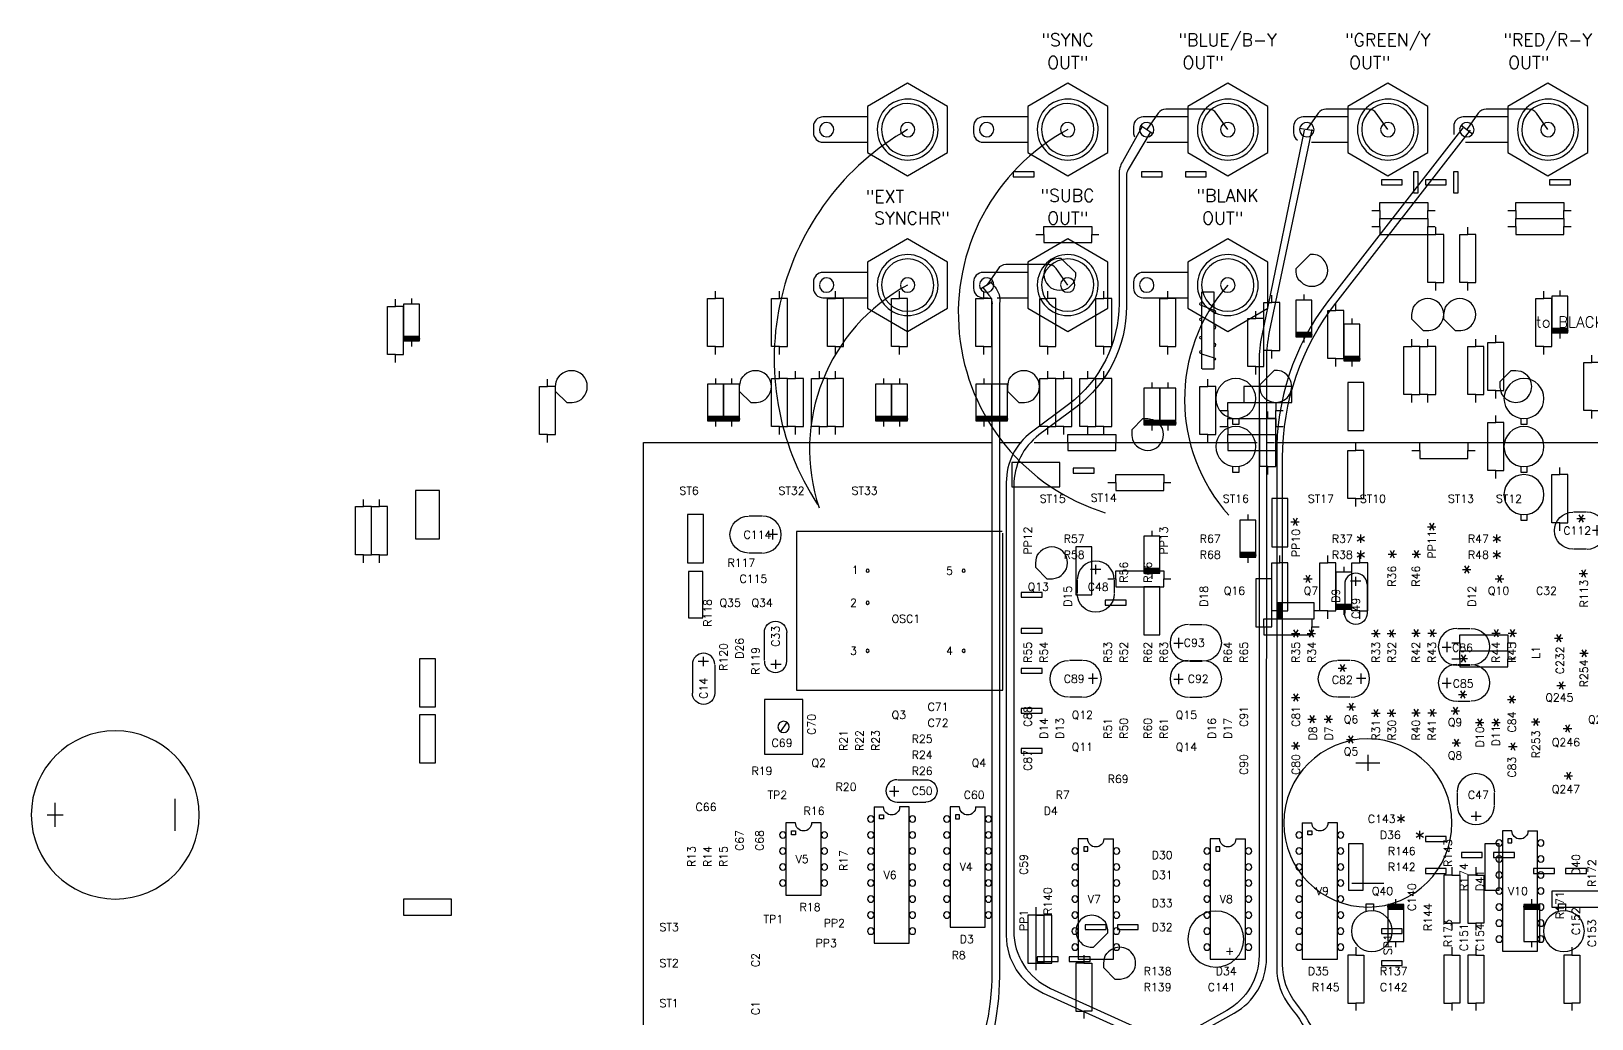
# Model space of a CAD drawing. Extents: x -10 to 443, y -28 to 224.
# Drawn here: x -10 to 237.7, y 66.9 to 223.6 of the extents above; entities that cross this region are included whole.
import ezdxf
from ezdxf.enums import TextEntityAlignment as Align

# ---------------------------------------------------------------- set-up
doc = ezdxf.new("R2010")
doc.units = 0
doc.header["$LTSCALE"] = 25
doc.layers.get('0').update_dxf_attribs({"linetype": 'CONTINUOUS'})
for name, color, linetype in [('BOARD-OUTLINE', 13, 'CONTINUOUS'), ('COMPONENT', 13, 'CONTINUOUS'), ('COMPONENT-NAVN', 7, 'CONTINUOUS'), ('KOMPONENT', 13, 'CONTINUOUS'), ('LODESPYD', 10, 'CONTINUOUS'), ('LODESPYD-NAVN', 1, 'CONTINUOUS'), ('PLUS-TEGN', 1, 'CONTINUOUS'), ('WIRING', 12, 'CONTINUOUS')]:
    doc.layers.add(name, color=color, linetype=linetype)
doc.layers.get('0').off()
doc.styles.get("Standard").update_dxf_attribs({"font": 'simplex'})

# ---------------------------------------------------------------- blocks, each defined once
blk = doc.blocks.new('617')
at = {"layer": 'COMPONENT', "color": 0}
for points in [[(2, 2.1), (2, 2)], [(2.3, 2.1), (2, 2.1)], [(2.3, 2), (2.3, 2.1)], [(2, 2), (2.3, 2)]]:
    blk.add_lwpolyline(points, dxfattribs=at)
blk = doc.blocks.new('2458')
at = {"layer": 'COMPONENT', "color": 0}
for points in [[(2, 2.1), (2, 2)], [(2.3, 2.1), (2, 2.1)], [(2.3, 2), (2.3, 2.1)], [(2, 2), (2.3, 2)]]:
    blk.add_lwpolyline(points, dxfattribs=at)
blk = doc.blocks.new('2499')
at = {"layer": 'COMPONENT', "color": 0}
for points in [[(2, 2.15), (2, 2)], [(2.3, 2.15), (2, 2.15)], [(2.3, 2), (2.3, 2.15)], [(2, 2), (2.3, 2)]]:
    blk.add_lwpolyline(points, dxfattribs=at)
blk = doc.blocks.new('2598')
at = {"layer": 'COMPONENT', "color": 0}
for points in [[(2.49, 2.09), (2.01, 2.09)], [(2.01, 2.085), (2.01, 2.01)], [(2.105, 2.09), (2.08, 2.01)], [(2.375, 2.01), (2.405, 2.09)], [(2.49, 2.01), (2.49, 2.09)], [(2.01, 2.01), (2.49, 2.01)]]:
    blk.add_lwpolyline(points, dxfattribs=at)
for points in [[(2.105, 2.09, -1), (2.125, 2.09)], [(2.195, 2.09, -1), (2.215, 2.09)], [(2.31, 2.09, -1), (2.33, 2.09)], [(2.405, 2.09, -1), (2.425, 2.09)], [(2.08, 2.01, -1), (2.065, 2.01)], [(2.15, 2.01, 1), (2.17, 2.01)], [(2.26, 2.01, 1), (2.28, 2.01)], [(2.355, 2.01, 1), (2.375, 2.01)]]:
    blk.add_lwpolyline(points, format="xyb", dxfattribs=at)
blk = doc.blocks.new('2712')
at = {"layer": 'COMPONENT', "color": 0}
for points in [[(2.005, 2.095), (2.005, 2.005)], [(2.295, 2.095), (2.005, 2.095)], [(2.295, 2.005), (2.295, 2.095)], [(2.005, 2.005), (2.295, 2.005)]]:
    blk.add_lwpolyline(points, dxfattribs=at)
blk = doc.blocks.new('3049')
at = {"layer": 'COMPONENT', "color": 0}
for points in [[(2.05, 2.05), (2.1, 2.05)], [(2.1, 2.05), (2.1, 2.1)], [(2.1, 2.1), (2.4, 2.1)], [(2.1, 2.05), (2.1, 2)], [(2.4, 2.1), (2.4, 2.05)], [(2.4, 2.05), (2.445, 2.05)], [(2.4, 2), (2.4, 2.05)], [(2.1, 2), (2.4, 2)]]:
    blk.add_lwpolyline(points, dxfattribs=at)
blk = doc.blocks.new('3553')
at = {"layer": 'LODESPYD', "color": 0}
for points in [[(2.01, 2.09), (2.01, 2.06)], [(2.14, 2.09), (2.01, 2.09)], [(2.01, 2.06), (2.14, 2.06)], [(2.14, 2.06), (2.14, 2.09)]]:
    blk.add_lwpolyline(points, dxfattribs=at)
blk = doc.blocks.new('1160')
at = {"layer": 'COMPONENT', "color": 0}
for points in [[(2.175, 2.35, 1), (2.175, 2, 1)], [(2.175, 2, 1), (2.175, 2.35)]]:
    blk.add_lwpolyline(points, format="xyb", dxfattribs=at)
at = {"layer": 'LODESPYD-NAVN', "color": 0}
blk.add_text('+', height=0.05, dxfattribs=at).set_placement((2.06, 2.23))
blk = doc.blocks.new('4122')
at = {"layer": 'COMPONENT', "color": 0}
for points in [[(0.0098, 0.0702, 1), (0.0098, -0.0698)], [(0.1898, 0.0702, -1), (0.1898, -0.0698)]]:
    blk.add_lwpolyline(points, format="xyb", dxfattribs=at)
for points in [[(0.0148, 0.0702), (0.1898, 0.0702)], [(0.0098, -0.0698), (0.1898, -0.0698)]]:
    blk.add_lwpolyline(points, dxfattribs=at)
at = {"layer": 'PLUS-TEGN', "color": 0}
blk.add_text('+', height=0.075, dxfattribs=at).set_placement((-0.0509, -0.034))
blk = doc.blocks.new('1214')
at = {"layer": 'COMPONENT', "color": 0}
for points in [[(0.0548, 0.1148, 1), (0.0548, -0.1152)], [(0.1448, 0.1148, -1), (0.1448, -0.1152)]]:
    blk.add_lwpolyline(points, format="xyb", dxfattribs=at)
for points in [[(0.0598, 0.1148), (0.1398, 0.1148)], [(0.0598, -0.1152), (0.1398, -0.1152)]]:
    blk.add_lwpolyline(points, dxfattribs=at)
at = {"layer": 'PLUS-TEGN', "color": 0}
blk.add_text('+', height=0.075, dxfattribs=at).set_placement((-0.0496, -0.0336))
blk = doc.blocks.new('1284')
at = {"layer": 'COMPONENT', "color": 0}
for points in [[(2.085, 2.05), (2.05, 2.05)], [(2.315, 2.1), (2.085, 2.1)], [(2.085, 2.1), (2.085, 2.05)], [(2.085, 2.05), (2.085, 2)], [(2.09, 2.1), (2.09, 2)], [(2.095, 2), (2.095, 2.1)], [(2.1, 2.1), (2.1, 2)], [(2.105, 2.1), (2.105, 2)], [(2.11, 2), (2.11, 2.1)], [(2.115, 2.1), (2.115, 2)], [(2.315, 2.05), (2.315, 2.1)], [(2.35, 2.05), (2.315, 2.05)], [(2.315, 2), (2.315, 2.05)], [(2.085, 2), (2.315, 2)], [(2.09, 2), (2.11, 2)], [(2.1, 2), (2.095, 2)]]:
    blk.add_lwpolyline(points, dxfattribs=at)
blk = doc.blocks.new('1381')
at = {"layer": 'COMPONENT', "color": 0}
for points in [[(2.07, 2.2), (2, 2.13)], [(2.07, 2.2), (2.1, 2.2)], [(2.1, 2.2), (2.13, 2.195)], [(2.13, 2.195), (2.145, 2.19)], [(2.145, 2.19), (2.16, 2.18)], [(2.16, 2.18), (2.17, 2.17)], [(2, 2.13), (2, 2.095)], [(2, 2.095), (2.005, 2.07)], [(2.005, 2.07), (2.01, 2.055)], [(2.01, 2.055), (2.02, 2.04)], [(2.02, 2.04), (2.03, 2.03)]]:
    blk.add_lwpolyline(points, dxfattribs=at)
blk.add_lwpolyline([(2.03, 2.03, 1), (2.17, 2.17)], format="xyb", dxfattribs=at)
blk = doc.blocks.new('1473')
at = {"layer": 'COMPONENT', "color": 0}
for points in [[(2.265, 2.215, 1), (2.085, 2.035)], [(2.085, 2.035, 1), (2.265, 2.215, 1)]]:
    blk.add_lwpolyline(points, format="xyb", dxfattribs=at)
for points in [[(2.005, 2.09), (2.005, 2.135)], [(2.005, 2.135), (2.05, 2.135)], [(2.05, 2.09), (2.005, 2.09)]]:
    blk.add_lwpolyline(points, dxfattribs=at)
blk = doc.blocks.new('1535')
at = {"layer": 'COMPONENT', "color": 0}
for points in [[(2.03, 2.17, 1), (2.17, 2.03)], [(2.045, 2.185), (2.03, 2.17, 1)]]:
    blk.add_lwpolyline(points, format="xyb", dxfattribs=at)
for points in [[(2.065, 2.195), (2.045, 2.185)], [(2.09, 2.2), (2.065, 2.195)], [(2.11, 2.2), (2.09, 2.2)], [(2.2, 2.11), (2.11, 2.2)], [(2.185, 2.045), (2.195, 2.065)], [(2.195, 2.065), (2.2, 2.09)], [(2.2, 2.09), (2.2, 2.11)], [(2.17, 2.03), (2.185, 2.045)]]:
    blk.add_lwpolyline(points, dxfattribs=at)
blk = doc.blocks.new('1609')
at = {"layer": 'COMPONENT', "color": 0}
for points in [[(2.3, 2.125, 1), (2.05, 2.125, 1)], [(2.05, 2.125, 1), (2.3, 2.125)]]:
    blk.add_lwpolyline(points, format="xyb", dxfattribs=at)
for points in [[(2.05, 2.145), (2.015, 2.145)], [(2.015, 2.145), (2.015, 2.105)], [(2.015, 2.105), (2.05, 2.105)]]:
    blk.add_lwpolyline(points, dxfattribs=at)
blk = doc.blocks.new('1752')
at = {"layer": 'COMPONENT', "color": 0}
for points in [[(0.02, 0.28, 1), (-0.02, 0.28, 1)], [(0.12, 0.28, 1), (0.08, 0.28, 1)], [(0.22, 0.28, 1), (0.18, 0.28, 1)], [(0.32, 0.28, 1), (0.28, 0.28, 1)], [(0.42, 0.28, 1), (0.38, 0.28, 1)], [(0.52, 0.28, 1), (0.48, 0.28, 1)], [(0.62, 0.28, 1), (0.58, 0.28, 1)], [(-0.075, 0.2, -1), (-0.075, 0.1)], [(-0.02, 0.28, 1), (0.02, 0.28)], [(0.08, 0.28, 1), (0.12, 0.28)], [(0.18, 0.28, 1), (0.22, 0.28)], [(0.28, 0.28, 1), (0.32, 0.28)], [(0.38, 0.28, 1), (0.42, 0.28)], [(0.48, 0.28, 1), (0.52, 0.28)], [(0.58, 0.28, 1), (0.62, 0.28)], [(0.02, 0.02, 1), (-0.02, 0.02)], [(-0.02, 0.02, 1), (0.02, 0.02, 1)], [(0.12, 0.02, 1), (0.08, 0.02)], [(0.08, 0.02, 1), (0.12, 0.02, 1)], [(0.22, 0.02, 1), (0.18, 0.02)], [(0.18, 0.02, 1), (0.22, 0.02, 1)], [(0.32, 0.02, 1), (0.28, 0.02)], [(0.28, 0.02, 1), (0.32, 0.02, 1)], [(0.42, 0.02, 1), (0.38, 0.02)], [(0.38, 0.02, 1), (0.42, 0.02, 1)], [(0.52, 0.02, 1), (0.48, 0.02)], [(0.48, 0.02, 1), (0.52, 0.02, 1)], [(0.62, 0.02, 1), (0.58, 0.02)], [(0.58, 0.02, 1), (0.62, 0.02, 1)]]:
    blk.add_lwpolyline(points, format="xyb", dxfattribs=at)
for points in [[(-0.075, 0.2), (-0.075, 0.26)], [(0.675, 0.26), (-0.075, 0.26)], [(0.675, 0.04), (0.675, 0.26)], [(-0.075, 0.1), (-0.075, 0.04)], [(0, 0.1), (-0.025, 0.1)], [(-0.025, 0.1), (-0.025, 0.075)], [(0, 0.075), (0, 0.1)], [(-0.075, 0.04), (0.675, 0.04)], [(-0.025, 0.075), (0, 0.075)]]:
    blk.add_lwpolyline(points, dxfattribs=at)
blk = doc.blocks.new('2016')
at = {"layer": 'COMPONENT', "color": 0}
for points in [[(0.02, 0.28, 1), (-0.02, 0.28)], [(0.12, 0.28, 1), (0.08, 0.28)], [(0.22, 0.28, 1), (0.18, 0.28)], [(0.32, 0.28, 1), (0.28, 0.28)], [(-0.075, 0.2, -1), (-0.075, 0.1)], [(-0.02, 0.28, 1), (0.02, 0.28, 1)], [(0.08, 0.28, 1), (0.12, 0.28, 1)], [(0.18, 0.28, 1), (0.22, 0.28, 1)], [(0.28, 0.28, 1), (0.32, 0.28, 1)], [(0.02, 0.02, 1), (-0.02, 0.02)], [(-0.02, 0.02, 1), (0.02, 0.02, 1)], [(0.12, 0.02, 1), (0.08, 0.02)], [(0.08, 0.02, 1), (0.12, 0.02, 1)], [(0.22, 0.02, 1), (0.18, 0.02, 1)], [(0.18, 0.02, 1), (0.22, 0.02)], [(0.32, 0.02, 1), (0.28, 0.02)], [(0.28, 0.02, 1), (0.32, 0.02, 1)]]:
    blk.add_lwpolyline(points, format="xyb", dxfattribs=at)
for points in [[(-0.075, 0.26), (-0.075, 0.2)], [(0.375, 0.26), (-0.075, 0.26)], [(0.375, 0.04), (0.375, 0.26)], [(-0.075, 0.1), (-0.075, 0.04)], [(-0.025, 0.1), (0, 0.1)], [(-0.025, 0.075), (-0.025, 0.1)], [(0, 0.1), (0, 0.075)], [(-0.075, 0.04), (0.375, 0.04)], [(0, 0.075), (-0.025, 0.075)]]:
    blk.add_lwpolyline(points, dxfattribs=at)
blk = doc.blocks.new('2183')
at = {"layer": 'COMPONENT', "color": 0}
for points in [[(0.02, 0.28, 1), (-0.02, 0.28, 1)], [(0.12, 0.28, 1), (0.08, 0.28, 1)], [(0.22, 0.28, 1), (0.18, 0.28)], [(0.32, 0.28, 1), (0.28, 0.28)], [(0.42, 0.28, 1), (0.38, 0.28)], [(0.52, 0.28, 1), (0.48, 0.28)], [(0.62, 0.28, 1), (0.58, 0.28)], [(0.72, 0.28, 1), (0.68, 0.28)], [(-0.075, 0.2, -1), (-0.075, 0.1)], [(-0.02, 0.28, 1), (0.02, 0.28)], [(0.08, 0.28, 1), (0.12, 0.28)], [(0.18, 0.28, 1), (0.22, 0.28, 1)], [(0.28, 0.28, 1), (0.32, 0.28, 1)], [(0.38, 0.28, 1), (0.42, 0.28, 1)], [(0.48, 0.28, 1), (0.52, 0.28, 1)], [(0.58, 0.28, 1), (0.62, 0.28, 1)], [(0.68, 0.28, 1), (0.72, 0.28, 1)], [(0.02, 0.02, 1), (-0.02, 0.02)], [(-0.02, 0.02, 1), (0.02, 0.02, 1)], [(0.12, 0.02, 1), (0.08, 0.02)], [(0.08, 0.02, 1), (0.12, 0.02, 1)], [(0.22, 0.02, 1), (0.18, 0.02)], [(0.18, 0.02, 1), (0.22, 0.02, 1)], [(0.32, 0.02, 1), (0.28, 0.02)], [(0.28, 0.02, 1), (0.32, 0.02, 1)], [(0.42, 0.02, 1), (0.38, 0.02)], [(0.38, 0.02, 1), (0.42, 0.02, 1)], [(0.52, 0.02, 1), (0.48, 0.02)], [(0.48, 0.02, 1), (0.52, 0.02, 1)], [(0.62, 0.02, 1), (0.58, 0.02)], [(0.58, 0.02, 1), (0.62, 0.02, 1)], [(0.72, 0.02, 1), (0.68, 0.02)], [(0.68, 0.02, 1), (0.72, 0.02, 1)]]:
    blk.add_lwpolyline(points, format="xyb", dxfattribs=at)
for points in [[(-0.075, 0.26), (-0.075, 0.2)], [(0.775, 0.26), (-0.075, 0.26)], [(0.775, 0.04), (0.775, 0.26)], [(-0.075, 0.04), (-0.075, 0.1)], [(-0.025, 0.1), (0, 0.1)], [(-0.025, 0.075), (-0.025, 0.1)], [(0, 0.1), (0, 0.075)], [(-0.075, 0.04), (0.775, 0.04)], [(0, 0.075), (-0.025, 0.075)]]:
    blk.add_lwpolyline(points, dxfattribs=at)
blk = doc.blocks.new('3474')
at = {"layer": 'COMPONENT', "color": 0}
for points in [[(2.6, 3.05, 1), (2.6, 2, 1)], [(2.6, 2, 1), (2.6, 3.05)]]:
    blk.add_lwpolyline(points, format="xyb", dxfattribs=at)
for points in [[(2.6, 2.95), (2.6, 2.85)], [(2.525, 2.9), (2.675, 2.9)], [(2.5, 2.15), (2.7, 2.15)]]:
    blk.add_lwpolyline(points, dxfattribs=at)
blk = doc.blocks.new('3994')
at = {"layer": 'COMPONENT', "color": 0}
for points in [[(-0.445, 0.245), (-0.445, -0.745)], [(0.84, 0.245), (-0.445, 0.245)], [(0.845, -0.745), (0.845, 0.235)], [(-0.445, -0.745), (0.845, -0.745)]]:
    blk.add_lwpolyline(points, dxfattribs=at)
for points in [[(0, 0.01, 1), (0, -0.01, 1)], [(0, -0.01, 1), (0, 0.01)], [(0.6, 0.01, 1), (0.6, -0.01, 1)], [(0.6, -0.01, 1), (0.6, 0.01)], [(0, -0.19, 1), (0, -0.21, 1)], [(0, -0.21, 1), (0, -0.19)], [(0, -0.49, 1), (0, -0.51, 1)], [(0, -0.51, 1), (0, -0.49)], [(0.6, -0.49, 1), (0.6, -0.51, 1)], [(0.6, -0.51, 1), (0.6, -0.49)]]:
    blk.add_lwpolyline(points, format="xyb", dxfattribs=at)
for s, p in [('1', (-0.099, -0.02)), ('5', (0.49, -0.025)), ('2', (-0.11, -0.225)), ('3', (-0.11, -0.525)), ('4', (0.49, -0.525))]:
    blk.add_text(s, height=0.05, dxfattribs=at).set_placement(p)
blk = doc.blocks.new('2540')
at = {"layer": 'COMPONENT', "color": 0}
for points in [[(-0.12, 0.07), (-0.12, -0.27)], [(0.12, 0.07), (-0.12, 0.07)], [(0.12, -0.27), (0.12, 0.07)], [(0.02, -0.07), (-0.02, -0.13)], [(-0.12, -0.27), (0.12, -0.27)]]:
    blk.add_lwpolyline(points, dxfattribs=at)
for points in [[(0.035, -0.1, 1), (-0.035, -0.1, 1)], [(-0.035, -0.1, 1), (0.035, -0.1)]]:
    blk.add_lwpolyline(points, format="xyb", dxfattribs=at)

msp = doc.modelspace()

# ---------------------------------------------------------------- linework, layer by layer
at = {"layer": 'BOARD-OUTLINE', "color": 0}
for points in [[(11, 11), (11, 46.56), (87.2, 46.56), (87.2, 158.32), (142.49, 158.32)], [(143.68, 158.32), (147.19, 158.32)], [(149.2, 158.32), (184.59, 158.32)], [(186.13, 158.32), (187.34, 158.32)], [(188.53, 158.32), (220.91, 158.32)], [(220.83, 158.32), (345.77, 158.32)]]:
    msp.add_lwpolyline(points, dxfattribs=at)
at = {"layer": 'KOMPONENT', "color": 0}
for p, q in [((129.11, 215.3), (122.76, 211.63)), ((135.46, 211.63), (129.11, 215.3)), ((154.51, 215.3), (148.16, 211.63)), ((160.86, 211.63), (154.51, 215.3)), ((179.91, 215.3), (173.56, 211.63)), ((186.26, 211.63), (179.91, 215.3)), ((205.31, 215.3), (198.96, 211.63)), ((211.66, 211.63), (205.31, 215.3)), ((230.71, 215.3), (224.36, 211.63)), ((237.06, 211.63), (230.71, 215.3)), ((122.76, 211.63), (122.76, 204.3)), ((135.46, 204.3), (135.46, 211.63)), ((148.16, 211.63), (148.16, 204.3)), ((160.86, 204.3), (160.86, 211.63)), ((173.56, 211.63), (173.56, 204.3)), ((186.26, 204.3), (186.26, 211.63)), ((198.96, 211.63), (198.96, 204.3)), ((211.66, 204.3), (211.66, 211.63)), ((224.36, 211.63), (224.36, 204.3)), ((237.06, 204.3), (237.06, 211.63)), ((122.76, 204.3), (129.11, 200.63)), ((129.11, 200.63), (135.46, 204.3)), ((148.16, 204.3), (154.51, 200.63)), ((154.51, 200.63), (160.86, 204.3)), ((173.56, 204.3), (179.91, 200.63)), ((179.91, 200.63), (186.26, 204.3)), ((198.96, 204.3), (205.31, 200.63)), ((205.31, 200.63), (211.66, 204.3)), ((224.36, 204.3), (230.71, 200.63)), ((230.71, 200.63), (237.06, 204.3)), ((129.11, 190.63), (122.76, 186.96)), ((135.46, 186.96), (129.11, 190.63)), ((154.51, 190.63), (148.16, 186.96)), ((160.86, 186.96), (154.51, 190.63)), ((179.91, 190.63), (173.56, 186.96)), ((186.26, 186.96), (179.91, 190.63)), ((122.76, 186.96), (122.76, 179.63)), ((135.46, 179.63), (135.46, 186.96)), ((148.16, 186.96), (148.16, 179.63)), ((160.86, 179.63), (160.86, 186.96)), ((173.56, 186.96), (173.56, 179.63)), ((186.26, 179.63), (186.26, 186.96)), ((122.76, 179.63), (129.11, 175.96)), ((129.11, 175.96), (135.46, 179.63)), ((148.16, 179.63), (154.51, 175.96)), ((154.51, 175.96), (160.86, 179.63)), ((173.56, 179.63), (179.91, 175.96)), ((179.91, 175.96), (186.26, 179.63))]:
    msp.add_line(p, q, dxfattribs=at)
for points in [[(122.76, 209.96), (115.66, 209.96, 0.414214), (114.16, 208.46), (114.16, 207.46, 0.414214), (115.66, 205.96)], [(148.16, 209.96), (141.06, 209.96, 0.414214), (139.56, 208.46), (139.56, 207.46, 0.414214), (141.06, 205.96)], [(173.56, 209.96), (166.46, 209.96, 0.414214), (164.96, 208.46), (164.96, 207.46, 0.115778), (165.12, 206.8)], [(198.96, 209.96), (191.86, 209.96, 0.414214), (190.36, 208.46), (190.36, 207.46, 0.23626), (190.96, 206.26)], [(224.36, 209.96), (217.26, 209.96, 0.414214), (215.76, 208.46), (215.76, 207.46, 0.050298), (215.79, 207.16)], [(122.76, 185.3), (115.66, 185.3, 0.414214), (114.16, 183.8), (114.16, 182.8, 0.414214), (115.66, 181.3)], [(148.16, 185.3), (141.06, 185.3, 0.414214), (139.56, 183.8), (139.56, 182.8, 0.414214), (141.06, 181.3)], [(173.56, 185.3), (166.46, 185.3, 0.414214), (164.96, 183.8), (164.96, 182.8, 0.414214), (166.46, 181.3)]]:
    msp.add_lwpolyline(points, format="xyb", dxfattribs=at)
for points in [[(115.66, 205.96), (122.76, 205.96)], [(141.06, 205.96), (148.16, 205.96)], [(167.07, 205.96), (173.56, 205.96)], [(193.17, 205.96), (198.96, 205.96)], [(217.65, 205.96), (224.36, 205.96)], [(217.76, 205.96), (217.83, 205.96)], [(115.66, 181.3), (122.76, 181.3)], [(141.06, 181.3), (141.89, 181.3)], [(143.31, 181.3), (148.16, 181.3)], [(166.46, 181.3), (173.56, 181.3)]]:
    msp.add_lwpolyline(points, dxfattribs=at)
at = {"layer": 'KOMPONENT', "color": 0, "linetype": 'CONTINUOUS'}
for centre, radius, start, end in [((129.11, 207.96), 4.83, 179.9676, 179.3131), ((129.11, 207.96), 4.15, 179.9631, 179.2009), ((154.51, 207.96), 4.83, 179.9676, 179.3131), ((154.51, 207.96), 4.15, 179.9631, 179.2009), ((179.91, 207.96), 4.83, 179.9676, 179.3131), ((179.91, 207.96), 4.15, 179.9631, 179.2009), ((205.31, 207.96), 4.83, 179.9676, 179.3131), ((205.31, 207.96), 4.15, 179.9631, 179.2009), ((230.71, 207.96), 4.83, 179.9676, 179.3131), ((230.71, 207.96), 4.15, 179.9631, 179.2009), ((116.25, 207.96), 1.15, 179.5879, 176.3615), ((129.11, 207.96), 1.15, 179.5879, 176.3615), ((141.65, 207.96), 1.15, 179.5879, 176.3615), ((154.51, 207.96), 1.15, 179.5879, 176.3615), ((167.05, 207.96), 1.15, 179.5879, 176.3615), ((179.91, 207.96), 1.15, 179.5879, 176.3615), ((192.45, 207.96), 1.15, 179.5879, 176.3615), ((205.31, 207.96), 1.15, 179.5879, 176.3615), ((217.84, 207.96), 1.15, 179.5879, 176.3615), ((230.71, 207.96), 1.15, 179.5879, 176.3615), ((129.11, 183.3), 4.83, 179.9676, 179.3131), ((129.11, 183.3), 4.15, 179.9631, 179.2009), ((154.51, 183.3), 4.83, 179.9676, 179.3131), ((154.51, 183.3), 4.15, 179.9631, 179.2009), ((179.91, 183.3), 4.83, 179.9676, 179.3131), ((179.91, 183.3), 4.15, 179.9631, 179.2009), ((116.25, 183.3), 1.15, 179.5879, 176.3615), ((129.11, 183.3), 1.15, 179.5879, 176.3615), ((141.65, 183.3), 1.15, 179.5879, 176.3615), ((154.51, 183.3), 1.15, 179.5879, 176.3615), ((167.05, 183.3), 1.15, 179.5879, 176.3615), ((179.91, 183.3), 1.15, 179.5879, 176.3615)]:
    msp.add_arc(centre, radius, start, end, dxfattribs=at)
at = {"layer": 'WIRING', "color": 0}
for points in [[(179.91, 207.96), (178.07, 210.58, 0.243753), (176.84, 211.21), (170.09, 211.21, 0.245503), (168.86, 210.57), (167.05, 207.96)], [(205.31, 207.96), (203.47, 210.58, 0.243753), (202.24, 211.21), (195.49, 211.21, 0.245503), (194.26, 210.57), (192.45, 207.96)], [(230.71, 207.96), (228.87, 210.58, 0.243753), (227.64, 211.21), (220.89, 211.21, 0.245503), (219.66, 210.57), (217.84, 207.96)], [(166.34, 208.47), (163.18, 202.86, 0.129097), (162.66, 200.89), (162.66, 180.39, -0.236417), (154.64, 164.38), (148.77, 159.99, 0.236417), (144.76, 151.98), (144.76, 80.13, 0.293886), (150.62, 71.03), (168.97, 62.68, -0.29459)], [(160.71, 43.62), (161.04, 46.92, -0.245233), (171.19, 62.4), (180.93, 67.83, 0.271675), (186.05, 76.56), (186.09, 171.57, -0.054138), (186.55, 175.86), (193.32, 208)], [(217.22, 208.24), (195.73, 180.64, 0.168524), (187.68, 156.19), (187.68, 75.01, 0.167955), (189.82, 68.84), (190.3, 68.22, -0.167837), (194.57, 55.88), (194.57, 47.18)], [(167.6, 207.49), (164.12, 201.62, 0.134446), (163.84, 200.6), (163.84, 179.93, -0.236417), (155.82, 163.91), (149.95, 159.53, 0.236417), (145.94, 151.52), (145.94, 80.87, 0.293886), (151.8, 71.77), (169.87, 63.53, -0.293886)], [(192.04, 207.89), (185.29, 175.31, 0.051144), (184.87, 171.25), (184.87, 76.99, -0.271314), (179.76, 68.27), (170.12, 62.86, 0.248295), (159.98, 47.14), (159.65, 43.33), (159.7, 43.34)], [(194.28, 47.01), (195.42, 47.01), (195.44, 56.42, 0.166594), (191.27, 68.7), (190.69, 69.45, -0.165968), (188.6, 75.56), (188.6, 155.88, -0.16692), (197.04, 180.45), (218.4, 207.88)], [(154.51, 183.3), (152.67, 185.91, 0.243753), (151.44, 186.55), (144.69, 186.55, 0.245503), (143.46, 185.9), (141.65, 183.3)], [(142.31, 183.73), (142.92, 183.02, -0.232368), (143.69, 180.39), (143.67, 73.69, -0.238261), (127.4, 41.49), (111.06, 29.46, 0.2017)], [(141.02, 182.94), (141.85, 181.9, -0.22925), (142.49, 180.17), (142.49, 74.38, -0.237778), (126.28, 42.22), (110.98, 30.9, 0.203987)]]:
    msp.add_lwpolyline(points, format="xyb", dxfattribs=at)
for points in [[(166.11, 208.63), (168, 207.33)], [(193.57, 207.75), (191.31, 208.14)], [(216.94, 208.67), (218.75, 207.26)], [(140.67, 182.69), (142.62, 183.9)], [(190.26, 146.31), (190.93, 145.15)], [(190.93, 146.31), (190.26, 145.15)], [(235.3, 146.29), (236.63, 146.29)], [(236.3, 146.86), (235.63, 145.71)], [(235.63, 146.86), (236.3, 145.71)], [(189.93, 145.73), (191.26, 145.73)], [(201.03, 142.43), (201.03, 143.76)], [(211.59, 144.98), (212.92, 144.98)], [(211.92, 145.56), (212.59, 144.41)], [(212.59, 145.56), (211.92, 144.41)], [(222.61, 142.43), (222.61, 143.76)], [(200.46, 143.43), (201.61, 142.76)], [(200.46, 142.76), (201.61, 143.43)], [(201.03, 139.88), (201.03, 141.21)], [(205.66, 141.23), (206.33, 140.07)], [(206.33, 141.23), (205.66, 140.07)], [(210.15, 141.23), (209.49, 140.07)], [(209.49, 141.23), (210.15, 140.07)], [(222.03, 142.76), (223.19, 143.43)], [(222.03, 143.43), (223.19, 142.76)], [(222.61, 139.88), (222.61, 141.21)], [(200.46, 140.88), (201.61, 140.21)], [(200.46, 140.21), (201.61, 140.88)], [(205.33, 140.65), (206.66, 140.65)], [(209.15, 140.65), (210.49, 140.65)], [(217.47, 138.75), (218.14, 137.59)], [(218.14, 138.75), (217.47, 137.59)], [(222.03, 140.21), (223.19, 140.88)], [(222.03, 140.88), (223.19, 140.21)], [(191.94, 136.72), (193.28, 136.72)], [(192.28, 137.3), (192.94, 136.15)], [(192.94, 137.3), (192.28, 136.15)], [(217.14, 138.17), (218.47, 138.17)], [(222.36, 136.72), (223.69, 136.72)], [(222.69, 137.3), (223.36, 136.15)], [(223.36, 137.3), (222.69, 136.15)], [(235.67, 137.57), (237.01, 137.57)], [(236.67, 138.15), (236.01, 136.99)], [(236.01, 138.15), (236.67, 136.99)], [(190.01, 128.05), (191.34, 128.05)], [(191.01, 128.63), (190.34, 127.48)], [(190.34, 128.63), (191.01, 127.48)], [(192.49, 128.05), (193.83, 128.05)], [(193.49, 128.63), (192.83, 127.48)], [(192.83, 128.63), (193.49, 127.48)], [(202.73, 128.05), (204.07, 128.05)], [(203.73, 128.63), (203.07, 127.48)], [(203.07, 128.63), (203.73, 127.48)], [(205.22, 128.05), (206.55, 128.05)], [(206.22, 128.63), (205.55, 127.48)], [(205.55, 128.63), (206.22, 127.48)], [(209.09, 128.11), (210.42, 128.11)], [(210.09, 128.69), (209.42, 127.53)], [(209.42, 128.69), (210.09, 127.53)], [(211.66, 128.11), (213, 128.11)], [(212.66, 128.69), (212, 127.53)], [(212, 128.69), (212.66, 127.53)], [(221.81, 128.11), (223.15, 128.11)], [(222.81, 128.69), (222.15, 127.53)], [(222.15, 128.69), (222.81, 127.53)], [(224.39, 128.11), (225.72, 128.11)], [(225.39, 128.69), (224.72, 127.53)], [(224.72, 128.69), (225.39, 127.53)], [(231.76, 127.29), (233.09, 127.29)], [(232.76, 127.86), (232.09, 126.71)], [(232.09, 127.86), (232.76, 126.71)], [(216.6, 124.07), (217.93, 124.07)], [(217.6, 124.65), (216.93, 123.49)], [(216.93, 124.65), (217.6, 123.49)], [(235.76, 124.9), (237.09, 124.9)], [(236.76, 125.47), (236.09, 124.32)], [(236.09, 125.47), (236.76, 124.32)], [(197.43, 122.57), (198.76, 122.57)], [(198.43, 123.15), (197.76, 122)], [(197.76, 123.15), (198.43, 122)], [(217.52, 118.97), (216.85, 117.81)], [(216.85, 118.97), (217.52, 117.81)], [(232.13, 119.78), (233.47, 119.78)], [(232.47, 120.36), (233.13, 119.2)], [(233.13, 120.36), (232.47, 119.2)], [(190.02, 117.91), (191.35, 117.91)], [(190.35, 118.49), (191.02, 117.33)], [(191.02, 118.49), (190.35, 117.33)], [(198.82, 116.4), (200.15, 116.4)], [(199.82, 116.97), (199.15, 115.82)], [(199.15, 116.97), (199.82, 115.82)], [(216.52, 118.39), (217.85, 118.39)], [(224.27, 117.59), (225.6, 117.59)], [(225.27, 118.17), (224.6, 117.02)], [(224.6, 118.17), (225.27, 117.02)], [(192.61, 114.46), (193.94, 114.46)], [(193.61, 115.04), (192.94, 113.88)], [(192.94, 115.04), (193.61, 113.88)], [(195.19, 114.46), (196.52, 114.46)], [(196.19, 115.04), (195.52, 113.88)], [(195.52, 115.04), (196.19, 113.88)], [(202.73, 115.4), (204.07, 115.4)], [(203.07, 115.98), (203.73, 114.82)], [(203.73, 115.98), (203.07, 114.82)], [(205.22, 115.4), (206.55, 115.4)], [(205.55, 115.98), (206.22, 114.82)], [(206.22, 115.98), (205.55, 114.82)], [(209.09, 115.46), (210.42, 115.46)], [(209.42, 116.03), (210.09, 114.88)], [(210.09, 116.03), (209.42, 114.88)], [(211.66, 115.46), (213, 115.46)], [(212, 116.03), (212.66, 114.88)], [(212.66, 116.03), (212, 114.88)], [(215.35, 115.79), (216.68, 115.79)], [(216.35, 116.37), (215.68, 115.22)], [(215.68, 116.37), (216.35, 115.22)], [(219.21, 113.94), (220.55, 113.94)], [(220.21, 114.52), (219.55, 113.36)], [(219.55, 114.52), (220.21, 113.36)], [(221.79, 113.94), (223.13, 113.94)], [(222.79, 114.52), (222.13, 113.36)], [(222.13, 114.52), (222.79, 113.36)], [(228.1, 114.01), (229.44, 114.01)], [(229.1, 114.58), (228.44, 113.43)], [(228.44, 114.58), (229.1, 113.43)], [(199.74, 111.79), (199.07, 110.64)], [(199.07, 111.79), (199.74, 110.64)], [(233.14, 112.97), (234.48, 112.97)], [(233.48, 113.54), (234.14, 112.39)], [(234.14, 113.54), (233.48, 112.39)], [(190.02, 110.22), (191.35, 110.22)], [(190.35, 110.8), (191.02, 109.64)], [(191.02, 110.8), (190.35, 109.64)], [(198.74, 111.22), (200.07, 111.22)], [(215.49, 110.68), (216.82, 110.68)], [(216.49, 111.26), (215.82, 110.1)], [(215.82, 111.26), (216.49, 110.1)], [(224.46, 110.12), (225.8, 110.12)], [(225.46, 110.69), (224.8, 109.54)], [(224.8, 110.69), (225.46, 109.54)], [(233.3, 105.49), (234.63, 105.49)], [(233.63, 106.07), (234.3, 104.91)], [(234.3, 106.07), (233.63, 104.91)], [(207.4, 98), (207.4, 99.33)], [(206.82, 98.33), (207.97, 99)], [(206.82, 99), (207.97, 98.33)], [(210.39, 95.44), (210.39, 96.77)], [(209.82, 96.44), (210.97, 95.77)], [(209.82, 95.77), (210.97, 96.44)]]:
    msp.add_lwpolyline(points, dxfattribs=at)
for centre, radius, start, end in [((149.82, 171.55), 41.89, 119.6338, 213.3562), ((170.27, 178.83), 33.12, 118.4081, 252.8009), ((143.06, 157.29), 29.51, 118.2104, 198.4536), ((200.49, 165.15), 27.44, 138.6053, 221.9662)]:
    msp.add_arc(centre, radius, start, end, dxfattribs=at)

# ---------------------------------------------------------------- block references
at = {"color": 0, "xscale": 25.4, "yscale": 25.4, "zscale": 25.4}
for name, p in [('3553', (94.82, 148.16)), ('3553', (115.14, 148.16)), ('3553', (122.12, 148.16)), ('3553', (153.24, 146.89)), ('3553', (160.22, 146.89)), ('3553', (179.91, 146.89)), ('3049', (150.7, 143.08)), ('3049', (172.29, 143.08)), ('3049', (150.7, 140.54)), ('3049', (172.29, 140.54)), ('3049', (97.36, 139.27)), ('1535', (99.9, 131.65)), ('1381', (172.29, 113.87)), ('2458', (131.65, 113.87)), ('3049', (126.57, 111.33)), ('1381', (113.87, 106.25)), ('3049', (126.57, 108.79)), ('3049', (101.17, 106.25)), ('3049', (126.57, 106.25)), ('3049', (157.05, 104.98)), ('2499', (94.82, 100.53)), ('3553', (104.34, 101.17)), ('3049', (108.79, 99.9)), ('3994', (122.76, 138)), ('3049', (108.79, 84.66)), ('3553', (96.09, 81.48)), ('3553', (109.42, 80.22)), ('1284', (134.82, 79.58)), ('3553', (96.09, 75.77)), ('1214', (172.29, 126.57)), ('3049', (132.28, 77.04)), ('1214', (214.84, 125.94)), ('3049', (163.4, 74.5)), ('3049', (163.4, 71.96)), ('3553', (96.09, 69.42)), ('1214', (172.29, 120.86)), ('1214', (214.84, 120.22)), ('2540', (109.42, 115.78)), ('3553', (96.09, 63.07)), ('3553', (96.09, 56.72)), ('3474', (136.09, 33.86)), ('4122', (127.2, 103.08)), ('3553', (160.22, 42.75)), ('3553', (165.94, 40.21)), ('3553', (171.02, 40.21)), ('3553', (160.22, 37.67)), ('3553', (177.37, 37.67)), ('3553', (182.45, 37.67)), ('3553', (106.25, 28.78)), ('3553', (111.33, 28.78)), ('3553', (153.24, 28.14)), ('3553', (98.63, 23.7)), ('3553', (103.71, 23.7)), ('3553', (153.24, 23.07))]:
    msp.add_blockref(name, p, dxfattribs=at)
for name, p, rotation in [('3553', (262.46, 146.89), 90), ('3553', (268.81, 146.89), 90), ('3049', (265, 130.38), 90), ('3049', (270.08, 130.38), 90), ('1535', (246.59, 132.28), 90), ('3049', (99.9, 118.95), 90), ('1284', (102.44, 121.49), 90), ('3049', (150.7, 120.22), 90), ('3049', (160.86, 120.22), 90), ('3049', (169.75, 120.22), 90), ('3049', (179.91, 120.22), 90), ('3049', (193.25, 120.22), 90), ('3049', (203.41, 120.22), 90), ('3049', (212.29, 120.22), 90), ('3049', (222.46, 120.22), 90), ('2598', (228.81, 118.95), 90), ('3049', (238.97, 119.58), 90), ('1284', (244.04, 122.12), 90), ('1381', (265, 125.3), 90), ('1381', (270.08, 125.3), 90), ('3049', (282.14, 120.22), 90), ('1284', (284.69, 122.76), 90), ('3049', (236.43, 117.05), 90), ('3049', (249.12, 118.31), 90), ('1284', (251.66, 118.31), 90), ('3049', (261.19, 112.6), 90), ('3049', (263.73, 112.6), 90), ('3049', (271.35, 112.6), 90), ('3049', (274.52, 113.23), 90), ('3049', (289.76, 110.06), 90), ('1381', (129.11, 113.87), 90), ('1284', (150.7, 108.79), 90), ('1284', (153.24, 108.79), 90), ('1381', (158.32, 113.87), 90), ('3049', (160.86, 107.52), 90), ('3049', (163.4, 107.52), 90), ('3049', (167.21, 107.52), 90), ('3049', (169.75, 107.52), 90), ('1284', (177.37, 108.79), 90), ('1284', (179.91, 108.79), 90), ('1284', (193.25, 108.79), 90), ('1284', (195.78, 108.79), 90), ('1381', (200.87, 113.87), 90), ('3049', (203.41, 107.52), 90), ('3049', (205.94, 107.52), 90), ('3049', (209.75, 107.52), 90), ('3049', (212.29, 107.52), 90), ('1609', (235.16, 110.06), 90), ('1535', (240.87, 113.87), 90), ('1609', (280.88, 110.06), 90), ('3049', (124.03, 106.25), 90), ('1284', (219.91, 108.16), 90), ('1284', (222.46, 108.16), 90), ('3049', (228.81, 106.25), 90), ('2458', (252.3, 109.42), 90), ('3049', (238.33, 101.17), 90), ('3049', (274.52, 100.53), 90), ('1609', (235.16, 102.44), 90), ('1609', (280.88, 102.44), 90), ('3049', (252.3, 96.09), 90), ('3049', (284.69, 92.28), 90), ('1609', (280.88, 94.82), 90), ('3049', (94.82, 87.2), 90), ('3049', (97.36, 87.2), 90), ('2499', (105.61, 92.28), 90), ('2458', (240.24, 91.01), 90), ('2458', (147.53, 88.47), 90), ('1214', (107.52, 143.72), 180), ('1284', (235.16, 87.2), 90), ('1214', (238.33, 144.35), 180), ('1284', (219.91, 84.66), 90), ('1381', (205.31, 85.93), 90), ('2458', (209.12, 83.39), 90), ('1214', (158.96, 138), 270), ('3049', (240.24, 78.31), 90), ('3049', (247.85, 78.31), 90), ('3049', (252.94, 78.31), 90), ('2712', (147.53, 79.58), 90), ('2458', (237.7, 78.31), 90), ('1284', (250.4, 78.95), 90), ('4122', (200.23, 136.09), 270), ('2458', (219.91, 77.04), 90), ('4122', (108.16, 123.39), 90), ('617', (104.98, 65.61), 90), ('4122', (96.73, 123.39), 270), ('1214', (158.32, 120.86), 180), ('1214', (200.87, 120.86), 180), ('617', (104.98, 56.72), 90), ('3474', (67.52, 33.23), 90), ('1214', (219.28, 99.27), 90), ('2183', (122.76, 98.63), 270), ('1752', (134.82, 98.63), 270), ('2016', (108.79, 96.09), 270), ('2183', (190.71, 96.09), 270), ('1752', (222.46, 94.82), 270), ('1752', (155.15, 93.55), 270), ('1752', (176.1, 93.55), 270), ('2712', (148.16, 145.62), 270), ('2712', (169.75, 145.62), 270), ('3049', (163.4, 143.08), 270), ('3049', (167.21, 143.08), 270), ('2458', (289.76, 138), 180), ('2458', (107.52, 136.73), 180), ('3049', (97.36, 136.73), 270), ('1473', (148.79, 136.09), 270), ('1284', (154.51, 138), 270), ('1284', (176.1, 138), 270), ('1473', (179.28, 136.09), 270), ('2458', (202.77, 24.97), 90), ('1535', (104.98, 134.19), 270), ('1160', (233.25, 134.82), 180), ('3049', (104.98, 129.11), 270), ('1381', (216.1, 22.43), 90), ('3049', (148.16, 130.38), 270), ('3049', (163.4, 130.38), 270), ('3049', (167.21, 130.38), 270), ('3049', (182.45, 130.38), 270)]:
    msp.add_blockref(name, p, dxfattribs=dict(at, rotation=rotation))

# ---------------------------------------------------------------- texts
at = {"layer": 'COMPONENT-NAVN', "color": 0}
for s, p in [('C114', (103.08, 143.08)), ('R57', (153.88, 142.44)), ('R67', (175.47, 142.44)), ('R37', (196.42, 142.44)), ('R47', (218.01, 142.44)), ('C112', (233.15, 143.72)), ('R58', (153.88, 139.91)), ('R68', (175.47, 139.91)), ('R38', (196.42, 139.91)), ('R48', (218.01, 139.91)), ('R117', (100.53, 138.63)), ('C115', (102.44, 136.09)), ('Q13', (148.16, 134.82)), ('C48', (157.69, 134.82)), ('Q16', (179.28, 134.19)), ('Q7', (191.97, 134.19)), ('Q10', (221.19, 134.19)), ('C32', (228.81, 134.19)), ('Q35', (99.27, 132.28)), ('Q34', (104.34, 132.28)), ('OSC1', (126.57, 129.75)), ('C93', (172.93, 125.94)), ('C86', (215.49, 125.16)), ('C89', (153.88, 120.22)), ('C92', (173.56, 120.22)), ('C82', (196.42, 120.06)), ('C85', (215.6, 119.47)), ('C71', (132.28, 115.78)), ('Q245', (230.29, 117.25)), ('Q3', (126.57, 114.5)), ('C72', (132.28, 113.23)), ('Q12', (155.15, 114.5)), ('Q15', (171.66, 114.5)), ('Q6', (198.32, 113.79)), ('Q9', (214.84, 113.34)), ('Q250', (237.06, 113.79)), ('R25', (129.75, 110.69)), ('Q246', (231.34, 110.16)), ('C69', (107.52, 110.06)), ('R24', (129.75, 108.16)), ('Q11', (155.15, 109.42)), ('Q14', (171.66, 109.42)), ('Q5', (198.32, 108.71)), ('Q8', (214.84, 108.08)), ('R19', (104.34, 105.61)), ('Q2', (113.87, 106.89)), ('R26', (129.75, 105.61)), ('Q4', (139.27, 106.89)), ('R20', (117.68, 103.08)), ('R69', (160.86, 104.34)), ('C50', (129.75, 102.44)), ('C60', (138, 101.81)), ('R7', (152.6, 101.81)), ('C47', (218.01, 101.81)), ('Q247', (231.34, 102.72)), ('C66', (95.46, 99.9)), ('R16', (112.6, 99.27)), ('D4', (150.7, 99.27)), ('C143', (202.13, 98)), ('D36', (204.04, 95.46)), ('R146', (205.31, 92.91)), ('V5', (111.33, 91.64)), ('V4', (137.37, 90.38)), ('D30', (167.84, 92.28)), ('R142', (205.31, 90.38)), ('V6', (125.3, 89.11)), ('D31', (167.84, 89.11)), ('V9', (193.88, 86.57)), ('Q40', (202.77, 86.57)), ('V10', (224.36, 86.57)), ('R18', (111.97, 84.03)), ('V7', (157.69, 85.3)), ('D33', (167.84, 84.66)), ('V8', (178.64, 85.3)), ('PP2', (115.78, 81.48)), ('D32', (167.84, 80.85)), ('PP3', (114.5, 78.31)), ('D3', (137.37, 78.95)), ('R8', (136.09, 76.41)), ('R138', (166.57, 73.87)), ('D34', (178, 73.87)), ('D35', (192.61, 73.87)), ('R137', (204.04, 73.87)), ('R139', (166.57, 71.33)), ('C141', (176.74, 71.33)), ('R145', (193.25, 71.33)), ('C142', (204.04, 71.33))]:
    msp.add_text(s, height=1.27, dxfattribs=at).set_placement(p)
for s, p in [('PP12', (148.79, 140.54)), ('PP13', (170.38, 140.54)), ('PP10', (191.34, 140.16)), ('PP11', (212.93, 139.91)), ('R56', (164.03, 136.09)), ('R66', (167.84, 136.09)), ('R36', (206.58, 135.46)), ('R46', (210.39, 135.46)), ('R113', (237.06, 132.17)), ('D15', (155.15, 132.28)), ('D18', (176.74, 132.28)), ('D9', (197.69, 132.92)), ('D12', (219.28, 132.28)), ('R118', (98, 129.11)), ('C49', (200.87, 130.38)), ('C33', (108.79, 125.94)), ('R120', (100.53, 122.12)), ('D26', (103.08, 124.03)), ('R55', (148.79, 123.39)), ('R54', (151.34, 123.39)), ('R53', (161.5, 123.39)), ('R52', (164.03, 123.39)), ('R62', (167.84, 123.39)), ('R63', (170.38, 123.39)), ('R64', (180.54, 123.39)), ('R65', (183.09, 123.39)), ('R35', (191.34, 123.39)), ('R34', (193.88, 123.39)), ('R33', (204.04, 123.39)), ('R32', (206.58, 123.39)), ('R42', (210.39, 123.39)), ('R43', (212.93, 123.39)), ('R44', (223.09, 123.39)), ('R45', (225.63, 123.39)), ('R119', (105.61, 121.49)), ('L1', (229.44, 124.03)), ('C232', (233.25, 121.59)), ('R254', (237.06, 119.51)), ('C14', (97.36, 117.68)), ('C88', (148.79, 113.23)), ('C70', (114.5, 111.97)), ('D14', (151.34, 111.33)), ('D13', (153.88, 111.33)), ('R51', (161.5, 111.33)), ('R50', (164.03, 111.33)), ('R60', (167.84, 111.33)), ('R61', (170.38, 111.33)), ('D16', (178, 111.33)), ('D17', (180.54, 111.33)), ('C91', (183.09, 113.23)), ('C81', (191.34, 113.23)), ('R30', (206.58, 111.05)), ('R40', (210.39, 111.05)), ('C84', (225.63, 112.35)), ('R21', (119.58, 109.42)), ('R22', (122.12, 109.42)), ('R23', (124.67, 109.42)), ('D8', (194.03, 111.08)), ('D7', (196.57, 111.08)), ('R31', (204.04, 111.05)), ('R41', (212.93, 111.05)), ('D10', (220.55, 109.98)), ('D11', (223.09, 110.16)), ('R253', (229.44, 108.26)), ('C87', (148.79, 106.25)), ('C90', (183.09, 105.61)), ('C80', (191.34, 105.61)), ('C83', (225.63, 105.18)), ('C67', (103.08, 93.55)), ('C68', (106.25, 93.55)), ('R13', (95.46, 91.01)), ('R14', (98, 91.01)), ('R15', (100.53, 91.01)), ('R143', (215.47, 91.01)), ('R17', (119.58, 90.38)), ('C59', (148.16, 89.74)), ('D40', (235.79, 89.74)), ('R172', (238.33, 87.84)), ('R174', (218.01, 87.2)), ('D41', (220.55, 87.2)), ('R140', (151.97, 83.39)), ('C140', (209.75, 84.03)), ('R171', (233.25, 82.76)), ('R144', (212.29, 80.85)), ('C152', (235.79, 80.22)), ('PP1', (148.16, 80.85)), ('R173', (215.47, 78.31)), ('C154', (220.55, 77.68)), ('C153', (238.33, 78.31)), ('SP1', (205.94, 77.04)), ('C151', (218.01, 77.68)), ('C2', (105.61, 75.14)), ('C1', (105.61, 67.52))]:
    msp.add_text(s, height=1.27, rotation=90, dxfattribs=at).set_placement(p)
at = {"layer": 'LODESPYD-NAVN', "color": 0}
for s, height, p in [('to BLACK BURST GEN.', 1.75, (228.8, 176.57)), ('ST6', 1.27, (92.91, 150.06)), ('ST32', 1.27, (108.62, 150.06)), ('ST33', 1.27, (120.22, 150.06)), ('ST15', 1.27, (150.06, 148.79)), ('ST14', 1.27, (158.16, 148.93)), ('ST16', 1.27, (179.12, 148.79)), ('ST17', 1.27, (192.61, 148.79)), ('ST10', 1.27, (200.87, 148.79)), ('ST13', 1.27, (214.84, 148.79)), ('ST12', 1.27, (222.46, 148.79)), ('TP2', 1.27, (106.89, 101.81)), ('ST3', 1.27, (89.74, 80.85)), ('TP1', 1.27, (106.25, 82.12)), ('ST2', 1.27, (89.74, 75.14)), ('ST1', 1.27, (89.74, 68.78))]:
    msp.add_text(s, height=height, dxfattribs=at).set_placement(p)
at = {"layer": 'WIRING', "color": 0}
for s, p in [('"SYNC', (154.47, 221.18)), ('"BLUE/B-Y', (179.87, 221.18)), ('"GREEN/Y', (205.27, 221.18)), ('"RED/R-Y', (230.67, 221.18)), (' OUT"', (153.83, 217.58)), (' OUT"', (175.29, 217.58)), (' OUT"', (201.73, 217.58)), (' OUT"', (226.98, 217.58)), ('"EXT', (125.51, 196.34)), ('"SUBC', (154.47, 196.51)), ('"BLANK', (179.87, 196.51)), (' SYNCHR"', (129.11, 192.92)), (' OUT"', (153.83, 192.92)), (' OUT"', (178.41, 192.92))]:
    msp.add_text(s, height=2, dxfattribs=at).set_placement(p, align=Align.CENTER)

doc.saveas('drawing.dxf')
